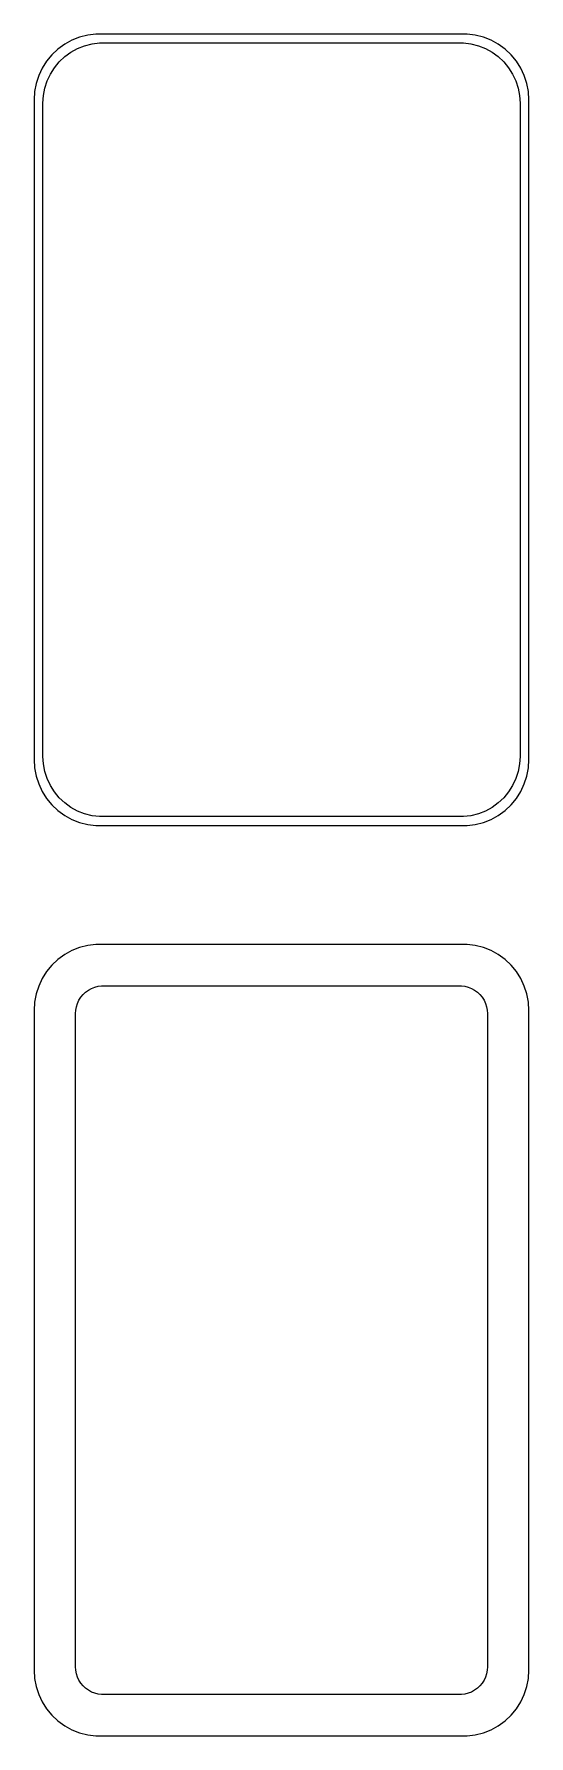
# Model space of a CAD drawing. Header units: metres. Extents: x -19 to 19, y 108 to 237.
import ezdxf

# ---------------------------------------------------------------- set-up
doc = ezdxf.new("R2010")
doc.units = ezdxf.units.M

msp = doc.modelspace()

# ---------------------------------------------------------------- linework, layer by layer
for p, q in [((-16.4291, 236.222), (-16.9371, 235.853)), ((-15.8789, 236.524), (-16.4291, 236.222)), ((-15.2951, 236.755), (-15.8789, 236.524)), ((-15.4494, 235.893), (-14.9148, 236.104)), ((-14.6869, 236.911), (-15.2951, 236.755)), ((-14.9148, 236.104), (-14.3579, 236.247)), ((-14.0639, 236.99), (-14.6869, 236.911)), ((-14.3579, 236.247), (-13.7875, 236.319)), ((14.0639, 236.99), (-14.0639, 236.99)), ((-13.7875, 236.319), (13.7875, 236.319)), ((13.7875, 236.319), (14.3579, 236.247)), ((14.6869, 236.911), (14.0639, 236.99)), ((14.3579, 236.247), (14.9148, 236.104)), ((15.2951, 236.755), (14.6869, 236.911)), ((14.9148, 236.104), (15.4494, 235.893)), ((15.8789, 236.524), (15.2951, 236.755)), ((16.4291, 236.222), (15.8789, 236.524)), ((16.9371, 235.853), (16.4291, 236.222)), ((-17.7951, 234.939), (-18.1315, 234.409)), ((-17.3948, 235.423), (-17.7951, 234.939)), ((-16.9371, 235.853), (-17.3948, 235.423)), ((-17.204, 234.441), (-16.8375, 234.884)), ((-16.8375, 234.884), (-16.4184, 235.278)), ((-16.4184, 235.278), (-15.9532, 235.616)), ((-15.9532, 235.616), (-15.4494, 235.893)), ((15.4494, 235.893), (15.9532, 235.616)), ((15.9532, 235.616), (16.4184, 235.278)), ((16.4184, 235.278), (16.8375, 234.884)), ((16.8375, 234.884), (17.204, 234.441)), ((17.3948, 235.423), (16.9371, 235.853)), ((17.7951, 234.939), (17.3948, 235.423)), ((18.1315, 234.409), (17.7951, 234.939)), ((-18.3989, 233.841), (-18.5929, 233.243)), ((-18.1315, 234.409), (-18.3989, 233.841)), ((-17.7569, 233.435), (-17.5121, 233.956)), ((-17.5121, 233.956), (-17.204, 234.441)), ((17.204, 234.441), (17.5121, 233.956)), ((17.5121, 233.956), (17.7569, 233.435)), ((18.3989, 233.841), (18.1315, 234.409)), ((18.5929, 233.243), (18.3989, 233.841)), ((-18.7106, 232.627), (-18.75, 232)), ((-18.5929, 233.243), (-18.7106, 232.627)), ((-18.0784, 231.75), (-18.0423, 232.324)), ((-18.0423, 232.324), (-17.9346, 232.889)), ((-17.9346, 232.889), (-17.7569, 233.435)), ((17.7569, 233.435), (17.9346, 232.889)), ((17.9346, 232.889), (18.0423, 232.324)), ((18.0423, 232.324), (18.0784, 231.75)), ((18.7106, 232.627), (18.5929, 233.243)), ((18.75, 232), (18.7106, 232.627)), ((-18.75, 232), (-18.75, 182)), ((-18.0784, 182.25), (-18.0784, 231.75)), ((18.0784, 231.75), (18.0784, 182.25)), ((18.75, 182), (18.75, 232)), ((-18.75, 182), (-18.7106, 181.373)), ((-18.0423, 181.676), (-18.0784, 182.25)), ((18.0784, 182.25), (18.0423, 181.676)), ((18.7106, 181.373), (18.75, 182)), ((-18.7106, 181.373), (-18.5929, 180.757)), ((-18.5929, 180.757), (-18.3989, 180.159)), ((-17.9346, 181.111), (-18.0423, 181.676)), ((-17.7569, 180.565), (-17.9346, 181.111)), ((17.9346, 181.111), (17.7569, 180.565)), ((18.0423, 181.676), (17.9346, 181.111)), ((18.3989, 180.159), (18.5929, 180.757)), ((18.5929, 180.757), (18.7106, 181.373)), ((-18.3989, 180.159), (-18.1315, 179.591)), ((-18.1315, 179.591), (-17.7951, 179.061)), ((-17.5121, 180.044), (-17.7569, 180.565)), ((-17.204, 179.559), (-17.5121, 180.044)), ((-16.8375, 179.116), (-17.204, 179.559)), ((17.204, 179.559), (16.8375, 179.116)), ((17.5121, 180.044), (17.204, 179.559)), ((17.7569, 180.565), (17.5121, 180.044)), ((17.7951, 179.061), (18.1315, 179.591)), ((18.1315, 179.591), (18.3989, 180.159)), ((-17.7951, 179.061), (-17.3948, 178.577)), ((-17.3948, 178.577), (-16.9371, 178.147)), ((-16.9371, 178.147), (-16.4291, 177.778)), ((-16.4184, 178.722), (-16.8375, 179.116)), ((-15.9532, 178.384), (-16.4184, 178.722)), ((-15.4494, 178.107), (-15.9532, 178.384)), ((-14.9148, 177.896), (-15.4494, 178.107)), ((15.4494, 178.107), (14.9148, 177.896)), ((15.9532, 178.384), (15.4494, 178.107)), ((16.4184, 178.722), (15.9532, 178.384)), ((16.8375, 179.116), (16.4184, 178.722)), ((16.4291, 177.778), (16.9371, 178.147)), ((16.9371, 178.147), (17.3948, 178.577)), ((17.3948, 178.577), (17.7951, 179.061)), ((-16.4291, 177.778), (-15.8789, 177.476)), ((-15.8789, 177.476), (-15.2951, 177.245)), ((-15.2951, 177.245), (-14.6869, 177.089)), ((-14.3579, 177.753), (-14.9148, 177.896)), ((-14.6869, 177.089), (-14.0639, 177.01)), ((-13.7875, 177.681), (-14.3579, 177.753)), ((-14.0639, 177.01), (14.0639, 177.01)), ((13.7875, 177.681), (-13.7875, 177.681)), ((14.3579, 177.753), (13.7875, 177.681)), ((14.0639, 177.01), (14.6869, 177.089)), ((14.9148, 177.896), (14.3579, 177.753)), ((14.6869, 177.089), (15.2951, 177.245)), ((15.2951, 177.245), (15.8789, 177.476)), ((15.8789, 177.476), (16.4291, 177.778)), ((-15.2951, 167.755), (-15.8789, 167.524)), ((-14.6869, 167.911), (-15.2951, 167.755)), ((-14.0639, 167.99), (-14.6869, 167.911)), ((14.0639, 167.99), (-14.0639, 167.99)), ((14.6869, 167.911), (14.0639, 167.99)), ((15.2951, 167.755), (14.6869, 167.911)), ((15.8789, 167.524), (15.2951, 167.755)), ((-17.3948, 166.423), (-17.7951, 165.939)), ((-16.9371, 166.853), (-17.3948, 166.423)), ((-16.4291, 167.222), (-16.9371, 166.853)), ((-15.8789, 167.524), (-16.4291, 167.222)), ((16.4291, 167.222), (15.8789, 167.524)), ((16.9371, 166.853), (16.4291, 167.222)), ((17.3948, 166.423), (16.9371, 166.853)), ((17.7951, 165.939), (17.3948, 166.423)), ((-18.1315, 165.409), (-18.3989, 164.841)), ((-17.7951, 165.939), (-18.1315, 165.409)), ((18.1315, 165.409), (17.7951, 165.939)), ((18.3989, 164.841), (18.1315, 165.409)), ((-18.5929, 164.243), (-18.7106, 163.627)), ((-18.3989, 164.841), (-18.5929, 164.243)), ((-15.3487, 163.766), (-15.2067, 163.99)), ((-15.2067, 163.99), (-15.0378, 164.194)), ((-15.0378, 164.194), (-14.8447, 164.375)), ((-14.8447, 164.375), (-14.6304, 164.531)), ((-14.6304, 164.531), (-14.3982, 164.659)), ((-14.3982, 164.659), (-14.1519, 164.756)), ((-14.1519, 164.756), (-13.8953, 164.822)), ((-13.8953, 164.822), (-13.6325, 164.855)), ((-13.6325, 164.855), (13.6325, 164.855)), ((13.6325, 164.855), (13.8953, 164.822)), ((13.8953, 164.822), (14.1519, 164.756)), ((14.1519, 164.756), (14.3982, 164.659)), ((14.3982, 164.659), (14.6304, 164.531)), ((14.6304, 164.531), (14.8447, 164.375)), ((14.8447, 164.375), (15.0378, 164.194)), ((15.0378, 164.194), (15.2067, 163.99)), ((15.2067, 163.99), (15.3487, 163.766)), ((18.5929, 164.243), (18.3989, 164.841)), ((18.7106, 163.627), (18.5929, 164.243)), ((-18.7106, 163.627), (-18.75, 163)), ((-18.75, 163), (-18.75, 113)), ((-15.6096, 162.75), (-15.593, 163.014)), ((-15.6096, 113.25), (-15.6096, 162.75)), ((-15.593, 163.014), (-15.5434, 163.275)), ((-15.5434, 163.275), (-15.4615, 163.527)), ((-15.4615, 163.527), (-15.3487, 163.766)), ((15.3487, 163.766), (15.4615, 163.527)), ((15.4615, 163.527), (15.5434, 163.275)), ((15.5434, 163.275), (15.593, 163.014)), ((15.593, 163.014), (15.6096, 162.75)), ((15.6096, 162.75), (15.6096, 113.25)), ((18.75, 163), (18.7106, 163.627)), ((18.75, 113), (18.75, 163)), ((-18.75, 113), (-18.7106, 112.373)), ((-18.7106, 112.373), (-18.5929, 111.757)), ((-15.593, 112.986), (-15.6096, 113.25)), ((-15.5434, 112.725), (-15.593, 112.986)), ((-15.4615, 112.473), (-15.5434, 112.725)), ((-15.3487, 112.234), (-15.4615, 112.473)), ((-15.2067, 112.01), (-15.3487, 112.234)), ((15.3487, 112.234), (15.2067, 112.01)), ((15.4615, 112.473), (15.3487, 112.234)), ((15.5434, 112.725), (15.4615, 112.473)), ((15.593, 112.986), (15.5434, 112.725)), ((15.6096, 113.25), (15.593, 112.986)), ((18.5929, 111.757), (18.7106, 112.373)), ((18.7106, 112.373), (18.75, 113)), ((-18.5929, 111.757), (-18.3989, 111.159)), ((-18.3989, 111.159), (-18.1315, 110.591)), ((-15.0378, 111.806), (-15.2067, 112.01)), ((-14.8447, 111.625), (-15.0378, 111.806)), ((-14.6304, 111.469), (-14.8447, 111.625)), ((-14.3982, 111.341), (-14.6304, 111.469)), ((-14.1519, 111.244), (-14.3982, 111.341)), ((-13.8953, 111.178), (-14.1519, 111.244)), ((-13.6325, 111.145), (-13.8953, 111.178)), ((13.6325, 111.145), (-13.6325, 111.145)), ((13.8953, 111.178), (13.6325, 111.145)), ((14.1519, 111.244), (13.8953, 111.178)), ((14.3982, 111.341), (14.1519, 111.244)), ((14.6304, 111.469), (14.3982, 111.341)), ((14.8447, 111.625), (14.6304, 111.469)), ((15.0378, 111.806), (14.8447, 111.625)), ((15.2067, 112.01), (15.0378, 111.806)), ((18.1315, 110.591), (18.3989, 111.159)), ((18.3989, 111.159), (18.5929, 111.757)), ((-18.1315, 110.591), (-17.7951, 110.061)), ((-17.7951, 110.061), (-17.3948, 109.577)), ((17.3948, 109.577), (17.7951, 110.061)), ((17.7951, 110.061), (18.1315, 110.591)), ((-17.3948, 109.577), (-16.9371, 109.147)), ((-16.9371, 109.147), (-16.4291, 108.778)), ((-16.4291, 108.778), (-15.8789, 108.476)), ((-15.8789, 108.476), (-15.2951, 108.245)), ((15.2951, 108.245), (15.8789, 108.476)), ((15.8789, 108.476), (16.4291, 108.778)), ((16.4291, 108.778), (16.9371, 109.147)), ((16.9371, 109.147), (17.3948, 109.577)), ((-15.2951, 108.245), (-14.6869, 108.089)), ((-14.6869, 108.089), (-14.0639, 108.01)), ((-14.0639, 108.01), (14.0639, 108.01)), ((14.0639, 108.01), (14.6869, 108.089)), ((14.6869, 108.089), (15.2951, 108.245))]:
    msp.add_line(p, q)

doc.saveas('drawing.dxf')
